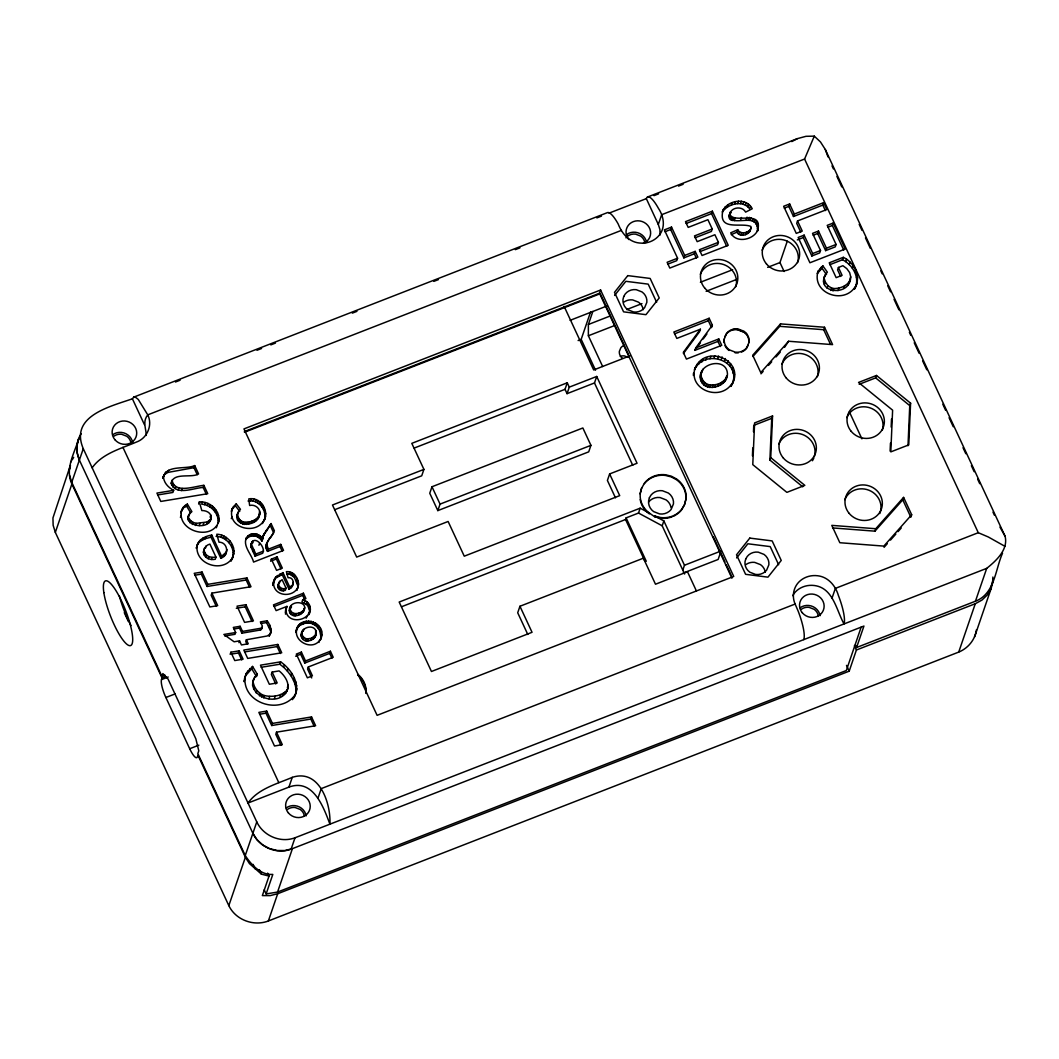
<?xml version="1.0" encoding="UTF-8"?>
<svg xmlns="http://www.w3.org/2000/svg" width="1059" height="1059" viewBox="0 0 1059 1059"><rect width="100%" height="100%" fill="white"/><g stroke="black" fill="none" stroke-linecap="round" stroke-linejoin="round"><path stroke-width="1.5" d="M602.677 366.56L588.367 335.769L588.38 324.491L592.828 311.478M224.733 635.996L235.058 634.301L235.667 632.514L233.298 627.418L240.115 626.279L239.506 628.066L241.889 633.189L260.501 629.986L261.732 627.775M261.732 628.794L262.341 625.988L260.355 621.898L267.186 620.786C270.336 625.141 272.957 631.521 269.012 636.221L270.972 632.13M172.114 480.084C174.179 494.288 195.108 486.055 203.884 485.34L203.156 487.458C193.665 487.855 176.35 496.128 171.227 483.606C172.802 471.771 191.282 478.456 198.576 473.929L194.697 465.576C186.04 469.786 165.151 464.292 163.563 477.887C164.423 483.539 168.791 487.789 173.65 490.343L172.921 492.461L157.712 494.95M730.326 212.012L728.896 216.486C732.841 227.738 759.329 210.622 757.423 231.259C764.108 208.279 733.741 224.865 729.73 214.05C731.226 207.074 742.28 205.658 745.615 212.118L752.247 208.755C746.171 196.564 726.302 200.35 722.291 212.038C728.01 203.725 742.597 199.794 749.626 208.716L750.46 206.28M244.47 678.634L245.278 676.264L244.073 681.639L246.244 673.471L252.572 666.429L257.311 674.239C240.592 691.117 273.566 708.921 285.851 692.943C291.318 685.213 285.453 676.026 279.113 670.903L272.137 672.068L271.316 674.451L275.75 683.968M270.349 633.917L271.038 629.02M202.428 502.059L201.7 504.163C211.032 504.799 219.094 513.615 218.207 523.027C221.861 511.987 210.317 500.841 199.344 501.926L198.629 504.044M840.647 276.465L837.59 269.886L838.424 267.45L842.898 265.703L846.776 268.615L849.675 272.613L850.721 276.876C850.43 298.585 811.393 292.377 827.344 272.15L822.843 265.822L818.104 271.17L817.27 273.606L822.009 268.258L822.843 265.822M823.584 281.575L824.498 276.465M252.532 685.464L253.458 679.838M267.49 551.368L268.218 549.25L280.728 544.379L280 546.497L267.49 551.368C262.447 543.982 271.991 537.151 274.4 530.771L271.051 523.556L263.625 534.808L261.891 541.123C258.899 535.007 249.752 533.895 245.767 539.64C247.78 531.843 259.508 532.055 262.619 539.018L261.891 541.123M268.218 549.25L266.616 543.744L269.913 537.668M216.049 536.344C225.845 536.609 234.291 545.981 233.139 555.737C236.7 545.61 227.155 534.398 216.777 534.226L219.001 542.195C228.254 542.076 229.379 556.015 220.762 558.119L211.019 537.165L211.747 535.047C205.592 536.092 198.496 539.163 196.987 545.901L198.973 541.559M752.433 455.847L752.777 447.825M753.479 431.781L753.756 425.361L771.72 418.371L772.554 415.935L754.604 422.925L752.777 464.636L786.877 492.369L804.84 485.366L770.74 457.647L772.554 415.935M802.735 486.783L769.906 460.083L771.72 418.371M890.103 451.121L890.46 443.099M891.162 427.055L891.506 419.033M908 445.72L909.747 405.61L910.581 403.175L876.481 375.455L858.531 382.445L892.618 410.177L890.804 451.889L908.768 444.886L910.581 403.175M732.537 383.477C741.009 360.034 704.05 348.424 694.466 369.856C703.983 342.057 748.025 360.616 730.829 386.469L733.371 381.041M693.367 375.416L693.499 373.139M265.505 516.17L263.956 521.028C269.635 510.954 260.554 496.578 248.772 498.895L249.633 505.474C254.438 504.203 259.812 507.698 259.839 512.808C259.468 529.844 226.057 526.694 240.459 509.286L236.263 503.872L232.781 507.711L231.431 511.193L232.781 507.711M236.938 517.295L237.812 512.927M264.79 518.288C266.365 508.902 257.774 499.12 248.044 501.013M282.991 572.615L282.263 574.733L288.935 589.069L289.663 586.964L282.991 572.615L275.671 577.181L272.838 585.455L273.738 581.166M700.264 377.242C699.549 362.721 726.315 357.187 727.44 373.523C728.142 388.216 701.402 393.829 700.264 377.242L701.945 370.941M838.424 267.45L842.09 275.34L836.147 277.657L829.237 262.804L843.308 257.324C854.812 262.725 861.814 277.762 854.388 289.133C860.861 278.318 852.694 264.737 842.474 259.759L829.806 264.697M726.606 375.958L725.693 379.903M258.396 517.97L259.839 512.808M298.559 583.827L297.566 588.301C300.875 581.007 294.733 570.92 286.38 571.648L288.074 577.737C295.024 576.824 294.428 587.507 288.935 589.069M199.344 501.926L201.806 510.557C205.883 510.359 210.834 512.556 211.284 517.057C210.476 533.061 176.893 524.112 191.891 511.643L187.35 504.018L183.657 506.784L180.798 512.741L182.386 508.572M187.853 518.685L188.806 514.714M309.665 610.977L308.765 614.789C312.471 609.177 309.413 601.022 302.715 599.778L301.987 601.896L307.745 605.483L309.665 610.977L310.393 608.859M285.268 612.301L286.923 606.41L276.121 610.619L273.46 604.888L303.43 593.212L305.905 598.534L302.715 599.778M292.403 699.642C302.755 686.96 292.112 669.725 280.622 661.849L260.474 665.171L269.343 684.26L277.193 682.962L272.137 672.068M295.593 694.002L296.891 688.681M262.619 539.018L262.989 536.767M321.698 634.698L320.414 639.835C329.481 622.07 297.619 612.512 295.858 632.422L297.195 628.08M181.526 510.623C176.813 531.605 212.965 541.546 218.935 520.909M203.421 552.361C203.619 548.496 206.042 545.014 209.907 544.088L215.983 557.153L215.268 559.271C210.304 560.463 203.937 557.987 203.421 552.361L204.599 547.94M292.271 586.143L293.369 582.119M277.855 586.276L278.927 582.424L282.118 579.67L286.089 588.222L285.374 590.34C282.25 591.849 278.04 589.916 277.855 586.276L278.927 582.424M225.713 554.148L226.957 549.528M609.057 213.137L646.321 198.629A29.943 6.95 68.7 0 1 649.604 197.212A29.348 6.817 68.7 0 1 658.433 208.345C663.755 216.235 665.727 227.275 659.28 235.151A22.543 21.14 18.9 0 1 639.173 242.988C628.755 241.889 621.752 233.205 618.204 224.018A29.348 6.817 68.7 0 0 611.956 214.964A29.93 6.95 68.7 0 0 607.363 212.647L133.686 397.151L132.401 398.793C110.268 406.59 69.325 415.883 83.277 448.685L256.781 821.916C263.281 835.803 280.556 843.295 295.011 837.775L986.71 568.365C996.082 560.86 1008.525 549.502 1005.07 536.211L825.318 149.504L820.473 141.946L814.292 136.148L806.005 136.307L797.374 138.636L647.592 196.987M210.145 521.107L211.284 517.057M315.053 636.896L316.27 632.567C315.304 623.155 300.425 626.954 301.166 635.413C302.212 644.878 316.985 641.039 316.27 632.567M848.987 283.349L849.583 280.661M301.166 635.413L302.384 631.111M818.104 271.17C811.181 293.039 843.745 305.191 855.222 286.698M69.51 469.561L70.476 465.47M232.159 509.075C226.772 528.454 257.152 536.053 264.684 518.91M1002.555 553.182C995.195 569.517 994.957 593.768 975.458 601.208L856.585 647.512L863.932 626.054L291.106 849.159C276.664 854.666 259.376 847.187 252.876 833.301L79.385 460.069L77.188 452.961L77.003 445.614L78.856 438.519C74.54 453.04 64.692 468.634 71.893 484.016L162.053 677.998L161.498 679.613A14.866 3.455 68.7 0 0 165.879 697.51L189.693 748.726A14.866 3.455 68.7 0 0 197.411 756.867L197.967 755.239L245.384 857.247L249.461 863.628L261.427 874.152L269.026 876.084L262.354 895.596L270.177 895.623L277.683 893.743L849.199 671.168L856.4 650.014L854.388 645.672M250.784 545.584C252.717 534.265 263.506 544.008 263.439 551.117L262.711 553.222L255.1 556.187L250.97 547.04L251.817 542.195M291.529 606.82L289.306 610.686C290.02 619.224 304.489 615.848 303.92 608.581M289.306 610.686C288.869 598.997 310.724 600.705 303.073 612.102M163.986 474.684L162.874 478.364L163.602 476.246M290.55 606.555L290.034 608.568C290.775 615.822 300.359 614.22 303.801 609.997M640.073 493.918L641.489 488.477L644.6 482.957A23.563 22.093 18.9 0 1 665.634 474.776L671.459 476.246L676.727 479.078A22.438 21.048 18.9 0 1 686.007 499.041L684.577 504.481L681.705 509.353A23.563 22.093 18.9 0 1 660.67 517.533L654.846 516.064L654.621 516.713L660.445 518.195A23.563 22.093 18.9 0 0 672.213 516.766M641.714 487.828L640.298 493.269A22.438 21.048 18.9 0 0 649.577 513.231L654.621 516.713M70.278 465.656L52.95 517.93L53.135 525.277L55.333 532.386L228.823 905.617C235.614 919.94 253.71 926.638 268.364 920.973L958.713 652.092C968.005 648.32 975.087 639.835 976.424 629.814M991.317 586.024L993.17 578.942M974.571 636.909L991.131 588.539L992.985 581.444L992.879 577.036M232.384 558.517L233.099 556.399L231.034 561.058L233.867 553.632M285.851 692.943L287.32 689.502M197.715 543.783L196.299 548.31L197.014 546.206C195.306 563.97 221.371 572.959 231.762 558.94M695.313 367.42C687.41 389.063 719.352 402.036 731.663 384.033M723.125 209.603C717.353 231.868 740.823 222.125 750.924 226.467L751.188 227.778C749.375 232.861 740.678 235.111 737.699 229.75L730.71 232.821C736.217 244.205 755.107 239.625 758.257 228.823M737.699 229.75L736.865 232.186C739.844 237.547 748.541 235.297 750.354 230.213M164.979 675.139L161.934 676.317L162.874 673.564L168.024 678.991L195.862 738.878L198.788 750.818L197.834 753.571L245.251 855.566C251.274 864.753 260.66 875.264 272.812 874.416L266.127 893.928L277.551 892.062L846.313 670.532L861.166 627.127M161.934 676.317L71.747 482.335L83.277 448.685M55.333 532.386L71.893 484.016M146.288 435.421C146.036 428.14 142.356 421.681 147.744 414.863L138.279 399.455L135.684 397.377L133.686 397.151M163.271 476.802L165.72 472.076M165.005 474.194L167.918 472.407L168.646 470.302M171.227 483.606L171.942 481.488M171.677 485.181L172.405 483.063M173.001 487.087L173.716 484.969M175.013 488.623L175.728 486.518M178.177 489.999L178.905 487.881M181.513 490.595L182.241 488.477M197.212 474.657L193.969 467.694L194.697 465.576M181.671 510.69L183.657 506.784M180.427 517.388L181.155 515.27M182.929 508.902L185.312 505.262M184.584 507.38L186.636 506.136L187.35 504.018M189.892 513.059L188.078 516.832M188.436 520.697L188.581 516.567M189.971 522.855L190.699 520.737L189.151 518.579M192.341 524.496L193.069 522.391L190.699 520.737M195.465 525.476L196.18 523.358L207.26 521.981L210.873 518.989M204.559 504.666L205.287 502.548M199.251 525.608L199.979 523.49M207.22 505.527L207.935 503.422M203.143 525.092L203.857 522.974M209.656 506.758L210.37 504.64M198.245 543.677L200.773 539.627M206.531 524.099L207.26 521.981M211.84 508.32L212.568 506.202M210.079 517.176L210.807 515.071M200.045 541.745L202.401 540.09L203.116 537.972M208.808 522.815L209.536 520.697M213.746 510.173L214.474 508.055M202.401 540.09L205.287 538.713L206.015 536.595M215.374 512.318L216.102 510.213M216.724 514.767L217.439 512.649M205.486 548.059L206.214 545.941M204.069 554.863L204.797 552.745L204.149 550.243M217.797 517.652L218.525 515.534M205.698 557.127L206.426 555.009L204.797 552.745M218.3 520.406L219.028 518.288M216.314 527.779L217.042 525.674M207.074 586.487L201.342 574.137L202.07 572.032L194.221 573.329L209.854 606.953L217.691 605.642L211.879 593.133L250.996 586.699L246.919 577.91L207.802 584.369L207.074 586.487L246.191 580.014L246.919 577.91M208.186 558.742L208.914 556.624L206.426 555.009M211.416 559.523L212.131 557.405L215.983 557.153M221.199 537.35L221.927 535.232M232.053 509.816L233.668 506.387M223.475 538.29L224.204 536.172M232.954 508.492L236.263 503.872M231.312 518.672L232.04 516.554M225.554 539.534L226.282 537.416M220.762 558.119L221.49 556.001L211.747 535.047M221.543 557.855L222.258 555.737L226.441 552.03M238.765 510.915L237.084 515.045M224.124 556.319L224.852 554.214M229.062 542.737L229.777 540.633M211.879 593.133L211.151 595.251L216.327 606.37M237.64 519.651L238.368 517.533L237.666 515.19M238.527 521.174L239.241 519.069L238.368 517.533M239.638 522.431L240.353 520.313L239.241 519.069M231.63 546.841L232.358 544.723M240.975 523.411L241.69 521.293L240.353 520.313M232.768 549.912L233.483 547.794M242.537 524.112L243.266 521.994C249.275 523.067 257.324 520.406 259.667 514.356M250.705 500.907L251.433 498.789M233.271 552.877L233.986 550.759M244.338 524.483L245.066 522.365M253.154 501.145L253.882 499.027M246.39 524.443L247.118 522.325M255.391 501.728L256.119 499.61M248.693 524.006L249.421 521.888M257.416 502.654L258.144 500.536M251.248 523.159L251.963 521.041M247.528 537.8L248.256 535.682M259.23 503.912L259.958 501.794M253.829 522.008L254.544 519.89M249.884 536.489L250.612 534.385M260.845 505.5L261.573 503.382M255.868 520.75L256.596 518.645M259.64 511.232L259.111 514.926M251.552 535.986L252.28 533.868M257.403 519.413L258.118 517.295M262.275 507.42L262.989 505.302M253.194 535.788L253.922 533.67M251.089 544.313L252.611 541.175M263.492 509.657L264.207 507.539M250.97 547.04L251.512 543.466M254.795 535.894L255.523 533.776M256.371 536.304L257.099 534.186M264.551 512.596L265.279 510.491M264.988 515.468L265.716 513.363M252.916 551.487L253.644 549.369L251.698 544.922M257.893 537.019L258.608 534.901M262.513 523.57L263.228 521.452M259.309 538.065L260.037 535.947M260.646 539.441L261.374 537.323M255.1 556.187L255.828 554.069L253.644 549.369M258.912 545.279L259.627 543.161M262.261 538.872L263.625 534.808M262.91 536.926L264.829 532.571M264.115 534.689L266.894 529.474M266.18 531.592L271.051 523.556M252.042 621.554L245.185 606.807L245.913 604.689L237.044 606.158L244.576 622.374L253.445 620.905L245.913 604.689M265.902 545.848L266.974 542.565M265.849 546.973L266.577 544.856M266.18 548.31L266.894 546.192M230.16 654.33L230.888 652.212L239.215 650.822L243.093 659.175L234.767 660.564L230.888 652.212M266.921 550.137L267.649 548.033M241.889 633.189L242.498 631.402L240.115 626.279M238.937 642.654L239.546 640.867L234.105 641.78L223.873 634.46L235.667 632.514M241.73 659.903L238.487 652.94L239.215 650.822M270.641 561.23L271.356 559.126L277.101 556.888L282.329 568.127L276.584 570.364L271.356 559.126M269.621 634.434L267.159 635.996L246.376 639.755L245.767 641.542L247.025 644.243M280.953 568.842L276.373 558.993L277.101 556.888M273.01 583.284L274.427 579.101M273.699 581.219L275.671 577.181M274.956 579.299L277.524 575.461M260.501 629.986L262.341 627.007M276.796 577.579L279.232 576.056L279.96 573.938M246.244 673.471L245.436 675.841L251.751 668.798L252.572 666.429M261.295 629.496L261.904 627.709M246.972 673.272L247.78 670.89M249.077 670.916L249.898 668.547M279.364 582.993L280.079 580.875M270.416 630.807L266.577 622.573L267.186 620.786M278.279 588.023L278.583 584.158M279.417 589.598L280.145 587.493L279.007 585.905M281.085 590.591L281.813 588.473L280.145 587.493M269.079 626.822L269.688 625.035M283.137 590.869L283.852 588.751L286.089 588.222M286.804 573.885L289.094 574.11L289.809 571.992M254.782 676.886L252.651 682.221M297.831 585.945L294.548 577.565L290.643 574.627L291.357 572.509M257.311 674.239L256.49 676.608L251.751 668.798M292.072 575.368L292.787 573.263M253.617 688.972L254.425 686.603L253.339 683.095M293.369 576.361L294.098 574.243M291.026 587.811L292.986 584.025M294.548 577.565L295.262 575.447M256.066 692.838L256.874 690.455L254.425 686.603M286.923 606.41L285.52 610.421L286.195 608.528M296.48 580.676L297.195 578.558M285.467 614.154L285.996 610.183M297.473 583.403L298.188 581.285M259.468 695.909L260.276 693.539L256.874 690.455M280.357 653.522L277.127 646.559L277.842 644.441L243.822 650.067L247.713 658.42L281.734 652.794L277.842 644.441M290.51 607.72L291.225 605.602M289.782 612.764L290.51 610.646M261.507 697.1L262.314 694.73L260.276 693.539M291.053 614.472L291.781 612.354M263.757 697.974L264.578 695.604C272.031 697.232 281.098 696.253 286.671 690.574M292.999 615.544L293.714 613.426M294.19 615.782L294.905 613.664M295.501 615.782L296.229 613.664M304.568 599.315L302.715 595.33L303.43 593.212M261.202 667.289L279.814 664.231L280.622 661.849M268.907 698.794L269.727 696.425M298.492 615.027L299.207 612.909M271.713 725.534L265.981 713.184L266.709 711.079L258.859 712.376L274.493 745.999L282.329 744.689L276.518 732.179L315.635 725.746L311.545 716.943L272.441 723.416L271.713 725.534L310.83 719.061L311.545 716.943M304.29 602.703L305.005 600.585M301.365 613.611L302.093 611.506M296.07 691.05C295.951 681.692 290.126 673.445 283.587 667.196L284.394 664.827M321.142 637.717C314.47 653.588 289.306 640.351 298.267 626.041M303.695 610.964L304.714 607.681M306.21 603.934L306.938 601.83M297.539 628.159L299.723 624.32M274.466 698.411L275.274 696.041M298.995 626.438L301.577 622.904M307.745 605.483L308.46 603.365M300.849 625.022L303.099 623.91L303.827 621.792M308.818 607.217L309.546 605.113M287.373 671.062L288.18 668.692M306.091 618.178L310.168 610.765M309.466 609.097L310.181 606.979M279.973 696.862L280.794 694.479M303.02 630.065L301.656 633.216M303.099 623.91L305.548 623.195L306.276 621.077M301.299 636.525L301.881 633.308M303.218 631.27L303.933 629.152M301.683 637.65L302.014 634.42M282.435 695.723L283.243 693.354M305.548 623.195L307.97 622.944L308.698 620.839M284.394 694.413L285.202 692.043M290.815 675.576L291.622 673.193M303.073 639.543L303.801 637.425L302.411 635.532M287.373 687.529L288.18 685.16M286.83 691.302L288.141 687.119M307.97 622.944L310.366 623.182L311.094 621.064M305.164 640.748L305.879 638.63L303.801 637.425M304.78 663.053L300.677 654.21L301.391 652.106L296.321 654.078L307.362 677.813L312.431 675.841L308.315 666.971L333.214 657.282L330.408 651.245L305.508 660.948L304.78 663.053L329.68 653.363L330.408 651.245M306.422 641.039L307.15 638.934L311.545 638.233L315.781 634.778M320.983 636.816L319.686 630.608L316.84 626.531L312.736 623.897L313.464 621.779M293.542 680.474L294.349 678.104M276.518 732.179L275.79 734.297L280.966 745.417M307.785 641.079L308.513 638.961M314.947 625.035L315.661 622.917M295.051 684.286L295.858 681.917M310.817 640.351L311.545 638.233M295.898 687.821L296.705 685.438M316.84 626.531L317.554 624.413M315.741 630.343L315.542 634.685M313.49 638.855L314.219 636.737M294.031 697.59L296.401 691.633M314.404 637.928L315.132 635.824M318.415 628.384L319.143 626.279M319.686 630.608L320.414 628.503M308.315 666.971L307.587 669.089L311.703 677.945M320.705 633.653L321.433 631.535M245.251 855.566L256.781 821.916M228.823 905.617L245.384 857.247M318.931 642.456L319.659 640.338M288.922 787.102L292.258 777.359C319.275 768.437 331.017 803.291 329.918 824.18C323.538 806.998 312.987 778.14 288.922 787.102L248.005 803.04C258.171 788.69 276.862 783.951 292.258 777.359M291.106 849.159L295.011 837.775M277.551 892.062L292.416 848.656L284.911 850.536L277.074 850.509L270.998 848.961M268.364 920.973L277.683 893.743M569.279 387.144L596.707 376.461L594.483 382.961L567.055 393.657L569.279 387.144L567.253 382.802L411.805 443.35L423.918 469.389L421.72 475.809L334.843 509.644M317.912 798.367L321.248 788.611L795.124 604.04C792.132 597.382 793.019 589.386 797.506 583.588A22.543 21.14 18.9 0 1 817.614 575.752C828.112 576.917 835.551 585.693 838.357 595.383A29.387 6.817 68.7 0 1 842.871 609.468A29.93 6.95 68.7 0 1 844.023 623.936C836.398 610.368 833.234 587.811 814.278 585.508A22.543 21.14 18.9 0 0 794.157 593.344L792.781 595.674M431.979 486.756L429.755 493.256L437.83 510.61L588.711 451.849L590.935 445.349L582.86 427.982L431.979 486.756L440.054 504.11L437.83 510.61M595.502 370.173L581.179 339.357L590.578 311.928M567.055 393.657L565.029 389.315L567.253 382.802M731.928 578.188L599.473 293.25L600.585 290.007L243.954 428.908L377.11 715.341L733.728 576.44L600.585 290.007M696.372 590.869L687.49 571.754L655.495 584.224L643.382 558.186L519.943 606.264L517.705 612.764L527.792 634.473M660.061 235.045L659.929 229.657L658.314 224.455L661.663 214.699L804.575 159.035L814.292 136.148M683.862 257.893L684.696 255.444L695.181 251.367L694.347 253.803L683.862 257.893L670.678 229.525L671.512 227.089L664.39 229.869L677.575 258.224L676.741 260.66L667.779 264.154M596.707 376.461L637.055 463.26L609.627 473.942L607.403 480.442L615.464 497.809M726.712 246.27L711.542 213.614L712.376 211.178L685.517 221.635L688.191 227.394L707.915 219.703L712.23 228.996L711.396 231.431L695.141 237.759M724.29 209.404L725.124 206.968M727.321 207.114L728.155 204.678M712.23 228.996L694.505 235.905L697.179 241.651L714.904 234.741L718.426 242.312L717.592 244.748L699.999 251.605M731.398 205.168L732.232 202.719M728.896 216.486L729.73 214.05M645.037 561.416L625.551 519.506L626.107 517.877L638.511 513.046L662.193 525.793L684.617 574.031M729.28 218.419L730.114 215.983M734.628 204.122L735.462 201.687M729.982 219.465L730.816 217.029M730.962 220.193L731.809 217.757M737.66 203.606L738.494 201.17M732.351 220.59L733.185 218.154M734.218 220.669L735.052 218.233M740.466 203.619L741.313 201.17M743.074 204.149L743.908 201.713M709.159 318.256L708.312 320.692L711.529 327.615L712.363 325.179L709.159 318.256L673.842 332.01L676.82 338.417L700.396 329.23L699.562 331.666L683.426 353.547M638.511 513.046L640.179 508.174L649.577 513.231M695.737 347.908L718.77 338.933L717.936 341.382L694.903 350.344L695.737 347.908L712.363 325.179M745.457 205.194L746.291 202.746M740.625 219.941L741.459 217.505M747.641 206.704L748.475 204.268M738.639 234.158L739.473 231.722M740.585 235.204L741.419 232.768M746.211 219.57L747.045 217.135M696.213 366.838L697.047 364.402M698.675 364.203L699.509 361.768M742.875 235.336L743.709 232.901M748.422 219.756L749.256 217.32M701.892 361.953L702.726 359.517M750.235 220.179L751.069 217.744M745.642 234.595L746.476 232.159M748.276 233.205L749.11 230.769M752.353 221.119L753.187 218.67M705.837 360.086L706.671 357.651M749.931 231.471L751.188 227.778M703.11 369.154L700.449 375.283M700.555 379.281L701.098 374.807M754.127 222.364L754.961 219.915M701.31 381.372L702.143 378.937L701.389 376.845M755.57 223.912L756.404 221.477M710.007 358.789L710.841 356.353M702.435 383.332L703.269 380.896L702.143 378.937M756.682 225.779L757.516 223.343M703.851 384.933L704.685 382.484L703.269 380.896M757.476 228.453L758.31 226.017M713.978 358.246L714.812 355.798M705.546 386.178L706.379 383.742L704.685 382.484M707.518 387.064L708.352 384.629C715.434 386.231 724.899 382.895 727.229 375.508M717.737 358.432L718.571 355.996M662.193 525.793L663.861 520.922L654.846 516.064M709.755 387.541L710.589 385.105M721.298 359.372L722.132 356.936M712.217 387.541L713.051 385.105M714.918 387.078L715.752 384.629M724.541 360.987L725.389 358.538M717.856 386.125L718.69 383.689M727.361 363.211L728.195 360.775M720.597 384.854L721.431 382.418M722.807 383.398L723.641 380.962M724.515 381.756L725.349 379.307M729.757 366.043L730.591 363.608M731.716 369.498L732.55 367.063M793.495 216.499L788.796 206.386L789.63 203.95L783.66 206.28L796.275 233.404L802.245 231.074L797.533 220.947L826.88 209.523L823.677 202.626L794.329 214.064L793.495 216.499L822.83 205.075L823.677 202.626M733.093 373.231L733.927 370.796M733.688 376.805L734.522 374.37M733.503 380.221L734.337 377.785M784.137 271.514L779.967 262.553L787.274 241.2M797.533 220.947L796.699 223.383L800.736 232.067M682.803 570.126L684.471 565.241L663.861 520.922M803.291 237.573L804.125 235.138L798.155 237.454L809.923 262.764L845.228 249.011L833.168 223.052L827.211 225.368L836.081 244.444L835.247 246.879L825.636 250.626L817.667 233.483L818.501 231.047L812.557 233.364L820.513 250.506L819.679 252.942L811.856 255.987L803.291 237.573L797.321 239.903M752.923 356.473L779.702 326.331L780.536 323.895L824.524 327.257L832.599 344.625L788.611 341.25L760.759 372.596L752.697 355.242L780.536 323.895M811.856 255.987L812.69 253.551L804.125 235.138M788.611 341.25L784.56 347.312M843.732 250.017L832.334 225.488L833.168 223.052M720.557 552.414L718.148 559.456L683.095 573.104M825.636 250.626L826.47 248.19L818.501 231.047M820.023 269.82L820.857 267.384M824.471 284.461L825.305 282.025L824.418 279.139M827.092 288.22L827.939 285.784L825.305 282.025M769.906 460.083L770.74 457.647M830.772 290.484L831.606 288.048L827.939 285.784M842.474 259.759L843.308 257.324M832.983 291.013L833.817 288.564C839.853 288.604 846.512 286.208 849.821 280.913M845.744 261.626L846.578 259.19M830.415 344.162L823.69 329.706L824.524 327.257M838 290.629L838.834 288.194M849.199 264.551L850.033 262.116M843.679 288.419L844.513 285.97M852.363 268.205L853.197 265.769M847.769 285.228L848.603 282.793M849.887 279.311L850.721 276.876M854.719 272.229L855.553 269.793M856.466 277.471L857.313 275.036M856.797 280L857.631 277.564M856.321 284.845L857.155 282.409M859.193 384.298L875.647 377.891L876.481 375.455M832.03 598.123L835.366 588.38L978.278 532.703L988.299 536.979L1004.978 546.338M832.573 527.925L874.933 531.168L875.767 528.732L903.605 497.386L911.68 514.74L910.846 517.189L902.771 499.822L903.605 497.386M975.458 601.208L986.71 568.365M958.713 652.092L975.286 603.723L981.971 600.069L987.372 594.88L991.131 588.539M298.281 586.183L296.652 590.472L297.38 588.354C291.556 598.083 273.738 595.873 273.566 583.337M823.664 278.901L825.504 274.096M246.495 537.522C242.392 545.981 251.698 554.281 253.564 562.077L283.534 550.402L280.728 544.379M81.265 433.674C75.864 441.351 75.692 451.624 79.385 460.069M72.158 459.91L73.667 457.356M724.793 336.669L726.355 334.022A12.801 12.006 18.9 0 1 737.792 329.561L743.815 331.904A12.192 11.437 18.9 0 1 748.859 342.759M748.316 345.062L746.741 347.709A12.801 12.006 18.9 0 1 735.317 352.17L729.28 349.827A12.192 11.437 18.9 0 1 724.237 338.973M92.159 467.787C102.313 453.437 120.991 448.645 136.399 442.066C147.135 438.373 152.959 425.096 147.744 414.863L621.421 230.372M270.085 538.396L273.672 532.876L270.323 525.661M171.399 482.189L172.154 481.051M70.807 462.028L71.403 461.181M694.903 350.344L700.449 342.772M703.216 338.973L706.909 333.929M700.396 329.23L683.307 352.382L686.431 359.094L721.748 345.34L718.77 338.933M294.839 695.22C280.661 714.521 244.523 704.036 244.894 679.269M614.604 295.435L625.843 281.31L648.201 284.13L656.633 302.265M736.614 557.921L747.853 543.783L770.211 546.603L778.643 564.738M729.492 214.447L731.173 212.541M760.997 373.827L763.142 371.418M768.49 365.395L771.707 361.781M775.995 356.949L780.271 352.131M874.933 531.168L902.771 499.822M911.68 514.74L883.828 546.1L839.84 542.724L831.778 525.37L875.767 528.732M884.066 547.331L887.283 543.704M890.487 540.09L895.848 534.067M897.992 531.658L901.209 528.031M306.806 616.073C300.69 621.62 288.326 621.395 286.182 612.036M289.663 586.964L291.755 585.693M251.883 543.293L253.167 542.552M791.788 141.588L797.374 138.636M731.279 234.648L736.865 232.186M279.232 576.056L282.263 574.733M175.463 382.021L180.083 380.221M256.98 350.277L261.586 348.477M270.813 344.89L275.433 343.09M352.329 313.133L356.936 311.346M433.833 281.39L438.452 279.589M515.349 249.646L519.956 247.846M596.852 217.902L601.472 216.102M653.985 195.65L658.592 193.85M678.541 186.08L683.134 184.292M664.973 231.749L670.678 229.525M686.166 223.489L711.542 213.614M784.322 208.133L788.796 206.386M677.575 258.224L667.117 262.301L669.804 268.073L697.868 257.138L695.181 251.367M718.426 242.312L699.377 249.739L702.051 255.51L728.235 245.317L712.376 211.178M244.377 431.556L599.473 293.25M244.47 432.257L600.241 293.7L628.477 354.447M570.113 320.334L607.032 305.945M827.873 227.235L832.334 225.488M813.206 235.217L817.667 233.483M588.38 324.491L609.812 316.138M626.65 309.572L641.966 303.615M700.396 282.263L732.629 269.714M588.367 335.769L614.392 325.629M578.121 340.561L581.179 339.357M706.141 291.304L736.892 279.324M767.656 267.345L779.967 262.553M812.69 253.551L820.513 250.506M826.47 248.19L836.081 244.444M674.543 333.85L708.312 320.692M630.264 355.705L593.689 369.948L564.129 306.369M414.201 448.063L565.029 389.315M423.918 469.389L332.473 505.011L356.684 557.087L448.116 521.478L464.266 556.187L619.714 495.638L609.627 473.942M255.828 554.069L263.439 551.117M272.07 560.674L276.373 558.993M440.054 504.11L590.935 445.349M274.241 606.423L302.715 595.33M162.053 677.998L165.733 676.555M161.498 679.613L168.196 677.005M640.179 508.174L399.177 602.042L431.45 671.485L532.042 632.302L519.943 606.264M165.879 697.51L175.026 693.949M401.546 606.754L625.551 519.506M295.607 656.183L300.677 654.21M189.693 748.726L198.84 745.165M684.471 565.241L721.047 550.998M856.4 650.014L975.286 603.723M221.49 556.001L222.258 555.737M205.287 538.713L211.019 537.165M167.918 472.407L193.969 467.694M261.123 628.199L242.498 631.402M195.068 575.183L201.342 574.137M234.052 628.98L239.506 628.066M231.55 654.091L238.487 652.94M259.707 714.229L265.981 713.184M236.316 608.276L245.185 606.807M244.722 651.907L277.127 646.559M173.65 490.343L156.917 493.084L160.796 501.437L207.763 493.693L203.884 485.34M261.11 623.46L266.577 622.573M779.702 326.331L823.69 329.706M281.813 588.473L283.852 588.751M831.606 288.048L833.817 288.564M305.879 638.63L307.15 638.934M208.914 556.624L212.131 557.405M310.366 623.182L312.736 623.897M193.069 522.391L196.18 523.358M289.094 574.11L290.643 574.627M262.314 694.73L264.578 695.604M241.69 521.293L243.266 521.994M706.379 383.742L708.352 384.629M628.265 357.413L624.4 355.917A8.194 7.691 18.9 0 0 620.309 356.406M269.476 848.577L262.606 844.883L256.953 839.668L252.876 833.301M279.814 664.231L283.587 667.196M875.647 377.891L909.747 405.61M235.535 505.99L239.744 511.404M822.009 268.258L826.51 274.585M1005.07 536.211L999.948 527.144M186.636 506.136L190.408 512.477M832.017 165.906L833.42 168.91M836.901 176.403L841.773 186.9M859.193 224.362L861.986 230.359M865.468 237.851L870.339 248.349M880.797 270.839L882.187 273.831M887.76 285.824L890.553 291.821M894.034 299.313L898.906 309.81M909.363 332.288L910.753 335.293M914.235 342.785L919.119 353.269M922.601 360.775L926.784 369.763M942.814 404.234L945.594 410.23M949.076 417.723L953.259 426.724M963.015 447.705L965.808 453.702M971.381 465.695L974.161 471.692M977.642 479.184L979.734 483.685M992.985 512.159L994.375 515.164M804.575 159.035L978.278 532.703M822.83 205.075L825.398 210.582M789.63 203.95L794.329 214.064M849.411 411.951L861.92 438.836M694.347 253.803L696.359 258.131M671.512 227.089L684.696 255.444M717.936 341.382L720.319 346.505M855.381 644.905L856.585 647.512M646.321 198.629L658.314 224.455M846.498 665.383L849.199 671.168M713.21 536.728L724.925 561.919M726.302 564.884L731.12 575.262M594.483 382.961L632.739 465.272M626.107 517.877L646.281 561.283M280 546.497L282.25 551.315M329.68 653.363L331.93 658.182M301.391 652.106L305.508 660.948M203.156 487.458L206.399 494.421M246.191 580.014L249.593 587.348M310.83 719.061L314.232 726.395M246.376 639.755L248.256 643.793L241.439 644.944L239.546 640.867M132.401 398.793L144.408 424.606M202.07 572.032L207.802 584.369M266.709 711.079L272.441 723.416M122.91 447.308L278.782 782.601M267.649 873.119L269.026 876.084M259.349 869.691L261.427 874.152M253.035 864.356L255.113 868.83M264.221 889.825L266.127 893.928M124.274 612.671L128.377 621.514M795.124 604.04L798.129 611.056A29.4 6.831 68.7 0 1 802.643 625.141A29.93 6.95 68.7 0 1 803.794 639.61M825.318 149.504L828.006 156.931M69.55 475.239L71.747 482.335M741.485 352.038A12.801 12.006 18.9 0 0 746.529 348.358L749.084 342.11A12.192 11.437 18.9 0 0 744.04 331.268L738.004 328.925A12.801 12.006 18.9 0 0 726.58 333.373L724.025 339.621A12.192 11.437 18.9 0 0 724.091 342.679M738.361 352.819A12.801 12.006 18.9 0 1 735.092 352.806M729.069 350.476A12.192 11.437 18.9 0 1 725.018 345.644M623.897 302.119A12.298 11.53 18.9 0 1 632.7 299.922L638.498 302.172A11.715 10.987 18.9 0 1 643.263 309.638M765.286 572.125A11.715 10.987 18.9 0 0 760.508 564.646L754.723 562.395A12.298 11.53 18.9 0 0 745.907 564.593M746.873 334.34A15.607 14.641 18.9 0 0 744.768 332.566L737.051 329.561A16.388 15.369 18.9 0 0 732.881 329.548M628.794 239.533A12.377 11.609 18.9 0 1 631.416 222.575A12.377 11.609 18.9 0 1 649.074 227.195A12.377 11.609 18.9 0 1 643.382 243.345M626.663 234.529A12.377 11.609 18.9 0 1 646.586 242.458M800.167 607.76A12.377 11.609 18.9 0 1 820.09 615.689M286.248 807.924A12.377 11.609 18.9 0 1 306.17 815.854M112.757 434.693A12.377 11.609 18.9 0 1 132.679 442.622M844.83 499.636A18.824 17.659 18.9 0 1 868.962 490.238A18.824 17.659 18.9 0 1 879.804 513.562M813.828 458.017A18.824 17.659 18.9 0 1 812.399 460.758M778.855 444.092A18.824 17.659 18.9 0 1 802.219 434.402A18.824 17.659 18.9 0 1 814.331 456.575M846.869 417.603A18.824 17.659 18.9 0 1 870.22 407.914A18.824 17.659 18.9 0 1 882.346 430.073M781.886 364.23A18.824 17.659 18.9 0 1 805.25 354.54A18.824 17.659 18.9 0 1 817.376 376.713M700.33 274.228A18.824 17.659 18.9 0 1 723.681 264.538A18.824 17.659 18.9 0 1 735.806 286.698M762.136 250.149A18.824 17.659 18.9 0 1 785.487 240.459A18.824 17.659 18.9 0 1 797.612 262.632M357.638 674.98A22.438 21.048 18.9 0 1 365.858 692.652M649.352 513.88A22.438 21.048 18.9 0 1 640.205 499.544M801.359 609.269A10.762 10.087 18.9 0 1 809.063 607.35L814.133 609.309A10.246 9.61 18.9 0 1 818.303 615.861M287.452 809.433A10.762 10.087 18.9 0 1 295.157 807.514L300.226 809.473A10.246 9.61 18.9 0 1 304.396 816.012M357.863 674.331A22.438 21.048 18.9 0 1 365.964 693.407M625.962 237.851A10.762 10.087 18.9 0 1 635.572 234.118L640.629 236.078A10.246 9.61 18.9 0 1 644.812 242.63M113.948 436.202A10.762 10.087 18.9 0 1 121.666 434.283L126.723 436.242A10.246 9.61 18.9 0 1 130.906 442.781M644.375 483.606A23.563 22.093 18.9 0 1 665.409 475.425L671.234 476.894L676.502 479.727A22.438 21.048 18.9 0 1 685.782 499.689L684.366 505.13L681.48 510.001A23.563 22.093 18.9 0 1 677.336 513.959M676.132 514.78A23.563 22.093 18.9 0 1 673.55 516.196M648.611 501.992A12.801 12.006 18.9 0 1 660.048 497.545L666.071 499.874A12.192 11.437 18.9 0 1 671.049 507.671M622.573 358.326A7.81 7.32 18.9 0 1 619.343 351.376L620.839 347.789A8.194 7.691 18.9 0 1 624.069 345.433M131.012 625.578A34.682 8.048 68.7 0 1 119.336 595.74M623.738 296.494L622.996 299.326A11.715 10.987 18.9 0 0 627.841 309.744L633.626 311.995A12.298 11.53 18.9 0 0 644.6 307.719L646.837 302.344A11.715 10.987 18.9 0 0 642.006 291.927L636.207 289.676A12.298 11.53 18.9 0 0 625.247 293.952L623.738 296.494M649.379 497.809L648.611 500.761A12.192 11.437 18.9 0 0 653.655 511.616L659.691 513.959A12.801 12.006 18.9 0 0 671.115 509.498L673.458 503.899A12.192 11.437 18.9 0 0 668.414 493.057L662.378 490.714A12.801 12.006 18.9 0 0 650.954 495.162L649.379 497.809M745.748 558.967L745.006 561.799A11.715 10.987 18.9 0 0 749.851 572.217L755.636 574.468A12.298 11.53 18.9 0 0 766.61 570.192L768.86 564.818A11.715 10.987 18.9 0 0 764.016 554.4L758.231 552.149A12.298 11.53 18.9 0 0 747.257 556.425L745.748 558.967M627.788 275.618L614.511 292.324L623.592 311.849L645.95 314.669L659.227 297.963L650.147 278.438L627.788 275.618M749.798 538.091L736.521 554.797L745.602 574.322L767.96 577.155L781.238 560.449L772.157 540.911L749.798 538.091M114.888 439.684A12.377 11.609 18.9 0 0 135.923 437.235A12.377 11.609 18.9 0 0 122.46 421.045A12.377 11.609 18.9 0 0 114.888 439.684M802.298 612.764A12.377 11.609 18.9 0 0 823.333 610.302A12.377 11.609 18.9 0 0 809.87 594.112A12.377 11.609 18.9 0 0 802.298 612.764M288.392 812.915A12.377 11.609 18.9 0 0 309.427 810.466A12.377 11.609 18.9 0 0 295.964 794.276A12.377 11.609 18.9 0 0 288.392 812.915M783.183 457.845A18.824 17.659 18.9 0 0 815.152 454.112A18.824 17.659 18.9 0 0 794.687 429.504A18.824 17.659 18.9 0 0 783.183 457.845M851.198 431.344A18.824 17.659 18.9 0 0 883.166 427.624A18.824 17.659 18.9 0 0 862.701 403.016A18.824 17.659 18.9 0 0 851.198 431.344M849.159 513.377A18.824 17.659 18.9 0 0 881.141 509.657A18.824 17.659 18.9 0 0 860.663 485.048A18.824 17.659 18.9 0 0 849.159 513.377M786.215 377.984A18.824 17.659 18.9 0 0 818.197 374.251A18.824 17.659 18.9 0 0 797.718 349.642A18.824 17.659 18.9 0 0 786.215 377.984M704.645 287.969A18.824 17.659 18.9 0 0 736.627 284.249A18.824 17.659 18.9 0 0 716.162 259.64A18.824 17.659 18.9 0 0 704.645 287.969M766.451 263.903A18.824 17.659 18.9 0 0 798.433 260.17A18.824 17.659 18.9 0 0 777.968 235.561A18.824 17.659 18.9 0 0 766.451 263.903M103.848 592.603A34.669 8.048 68.7 0 0 128.311 645.222A34.669 8.048 68.7 0 0 121.931 601.843A34.669 8.048 68.7 0 0 103.848 592.603"/></g></svg>
